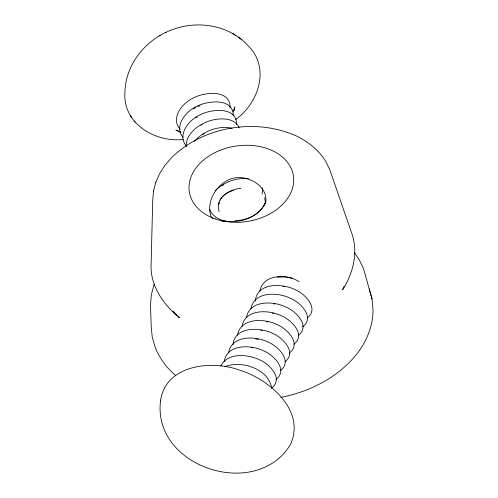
<?xml version="1.0" encoding="UTF-8"?>
<svg xmlns="http://www.w3.org/2000/svg" width="498" height="498" viewBox="0 0 498 498"><rect width="100%" height="100%" fill="white"/><g stroke="black" fill="none" stroke-linecap="round" stroke-linejoin="round"><path stroke-width="0.75" d="M186.159 146.169C186.065 132.954 199.1 124.22 210.449 120.56C219.917 117.939 234.608 117.198 239.221 127.862M224.175 361.48C227.013 343.888 251.054 344.529 263.647 350.872C273.551 354.825 288.61 369.964 275.936 379.352M228.632 352.721C231.47 335.129 255.511 335.77 268.105 342.107C278.009 346.06 293.067 361.199 280.386 370.587M233.039 344.709C234.695 326.14 260.037 327.198 272.562 333.343C282.466 337.295 297.524 352.435 284.844 361.822M237.546 335.191C240.385 317.6 264.426 318.241 277.019 324.584C286.923 328.531 301.981 343.67 289.301 353.057M242.003 326.427C244.842 308.835 268.883 309.476 281.476 315.819C291.38 319.766 306.438 334.905 293.758 344.292M246.46 317.662C249.293 300.07 273.34 300.711 285.933 307.054C295.837 311.007 310.895 326.14 298.215 335.534M250.917 308.897C253.75 291.305 277.791 291.946 290.39 298.29C300.294 302.242 315.346 317.382 302.672 326.769M255.325 300.885C256.98 282.322 282.316 283.381 294.847 289.525C304.751 293.478 319.803 308.617 307.129 318.004M259.832 291.367C262.496 274.143 287.302 273.427 299.024 281.768M153.565 190.821L152.743 199.835L151.043 266.474C151.012 287.334 164.041 304.969 179.417 317.768L178.346 316.684M230.008 107.481C230.792 89.316 204.566 91.962 193.815 97.764C182.561 102.538 170.005 118.014 180.208 129.343M233.307 115.219C232.933 97.708 207.741 100.658 197.04 106.273C186.059 111.054 173.621 125.764 182.928 137.267M236.463 124.488C237.241 106.329 211.015 108.975 200.264 114.777C189.016 119.551 176.46 135.026 186.663 146.356M262.141 194.071L262.546 189.47L262.054 188.095M219.201 211.619C214.401 198.061 229.416 189.209 240.951 188.306M218.834 204.448L219.363 202.25M155.731 182.542L159.559 173.771L164.726 165.66L171.412 157.816C203.638 126.206 256.047 117.59 296.995 136.259L297.219 136.377C308.648 142.061 318.938 150.321 325.68 161.277L329.688 169.457L351.333 232.087C358.741 251.366 353.418 272.879 342.636 289.749L344.155 286.319M153.477 191.17L155.818 182.206M154.087 284.314L151.373 294.704L150.496 305.131L151.199 326.315L152.195 336.847L155.289 347.691C159.709 358.492 166.786 368.09 175.744 375.548M234.757 107.381L234.875 106.939L233.823 110.649M233.936 110.239L234.689 108.321L233.126 111.757M220.788 365.993C227.804 352.31 247.207 354.221 259.19 359.637C269.094 363.59 284.153 378.729 271.478 388.116M264.687 197.65L265.366 202.574C258.008 221.959 219.064 230.562 209.453 209.303M263.274 206.446L263.94 205.188M265.366 202.574C260.379 214.314 247.213 220.782 234.869 220.44M264.314 204.566L265.826 202.082C267.793 185.312 247.052 174.368 232.373 178.409C216.997 183.003 205.481 201.447 211.177 216.923L212.851 218.417M220.066 200.215C222.681 194.923 228.19 191.873 233.662 190.292M194.401 141.401C203.396 130.924 218.51 125.266 232.13 128.285M215.167 190.765C223.739 182.168 236.357 177.307 248.477 178.751M235.622 119.545C258.362 103.403 270.439 68.133 248.533 46.158C229.79 25.18 197.967 19.87 172.233 29.712C146.275 39 125.608 63.862 124.936 91.949C122.433 123.348 154.928 142.615 183.171 139.484M193.324 108.938L195.633 107.568M195.975 117.783L197.127 117.098M200.931 125.259L202.088 124.575M202.431 134.796L204.161 133.769M222.363 185.486L223.521 184.802M165.666 32.532L166.052 32.32M159.366 35.887L160.175 35.451M224.791 366.715C241.424 359.986 268.64 368.806 271.721 388.166M198.104 106.41L200.078 105.707M225.613 220.988L221.654 221.131M277.199 277.187L285.08 276.869L292.251 278.183M280.822 397.385C310.54 391.602 339.412 376.749 358.062 352.41L358.392 351.986C367.188 339.873 372.927 325.393 373.052 310.304L372.062 299.099L363.478 268.565L358.871 259.078L354.364 252.766M283.02 286.362L284.395 286.655M273.414 303.743L274.79 304.035M272.4 313.242L273.776 313.535M266.567 321.714L267.943 322.007M260.734 330.18L262.11 330.473M255.586 338.802L258.338 339.387M251.129 347.56L252.505 347.859M180.799 132.07L175.962 130.078L180.743 132.48M232.989 33.64L235.803 35.532M238.212 37.182L241.206 39.205M173.005 311.262L177.282 315.601M173.316 311.686L174.586 313.13L173.335 311.375M130.445 115.91L131.709 117.64M134.161 121.014L135.394 122.701M369.186 288.89L372.062 299.099M160.661 400.062C151.305 466.975 256.084 501.106 290.353 444.646C306.314 410.551 268.976 379.134 239.638 370.145C212.048 359.992 166.151 364.449 160.661 400.062M215.335 218.964A52.657 38.134 -8.8 0 0 293.72 179.859A52.657 38.134 -8.8 0 0 215.024 152.569A52.657 38.134 -8.8 0 0 215.335 218.964"/></g></svg>
